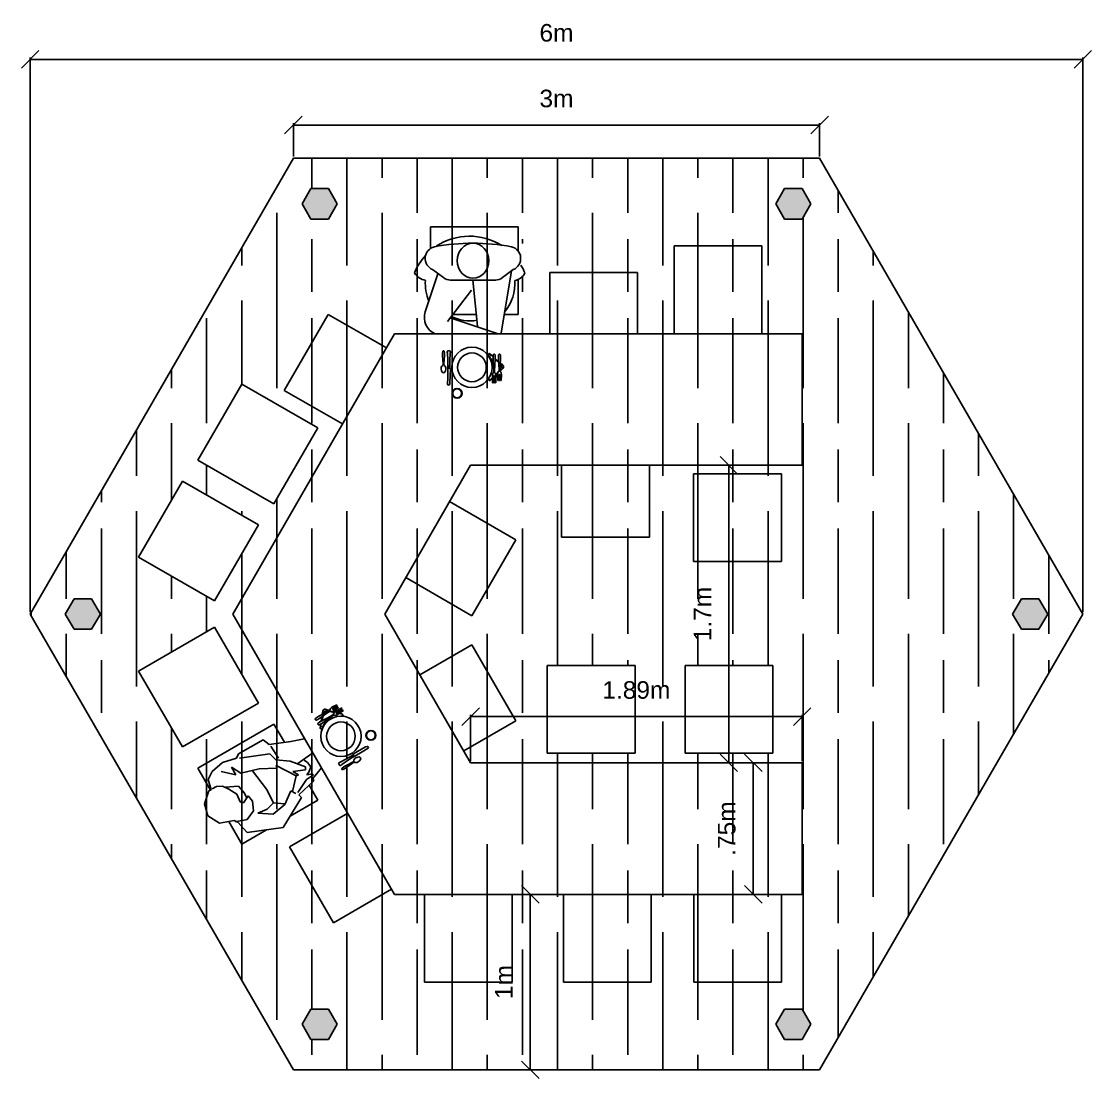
# Model space of a CAD drawing. Header units: metres. Extents: x -29066 to 24708, y -653 to 26568.
# Drawn here: x -19066 to -12966, y 11500 to 17527 of the extents above; entities that cross this region are included whole.
import ezdxf

# ---------------------------------------------------------------- set-up
doc = ezdxf.new("R2010")
doc.units = ezdxf.units.M
for name, color, linetype in [('ANTIKEIMENA', 4, 'Continuous'), ('DAPEDO', 150, 'Continuous'), ('DS_ST_quote 1_50', 71, 'Continuous'), ('PROVOLES TOIXON', 120, 'Continuous'), ('STATHERA', 11, 'Continuous'), ('YPOSTILOMATA', 141, 'Continuous')]:
    doc.layers.add(name, color=color, linetype=linetype)
doc.styles.get("Standard").update_dxf_attribs({"font": 'arial.ttf'})
doc.dimstyles.new('ISO-25', dxfattribs={"dimtxt": 2.5, "dimasz": 2.5, "dimexe": 1.25, "dimexo": 0.625, "dimtad": 1, "dimzin": 12, "dimdsep": 46, "dimtxsty": 'Standard', "dimcen": 2.5, "dimadec": 0, "dimazin": 0, "dimtfac": 1, "dimtmove": 0, "dimatfit": 3, "dimfxl": 1, "dimarcsym": 0})

# ---------------------------------------------------------------- blocks, each defined once
blk = doc.blocks.new('12PKIT16')
at = {"color": 0, "linetype": 'ByBlock'}
for radius in [5.62, 4]:
    blk.add_circle((0, 0), radius, dxfattribs=at)
blk = doc.blocks.new('12PKIT10')
at = {"color": 0, "linetype": 'ByBlock'}
for radius in [1.38, 1.25]:
    blk.add_circle((0, 0), radius, dxfattribs=at)
blk = doc.blocks.new('12PKIT21')
at = {"color": 0, "linetype": 'ByBlock'}
for p, q in [((-6.0625, 0.5), (-8, 0.4375)), ((-8, 0.4375), (-8, 0.375)), ((-8, 0.375), (-6.0625, 0.3125)), ((-6.0625, 0.25), (-8, 0.1875)), ((-8, 0.1875), (-8, 0.125)), ((-8, 0.125), (-6, 0.0625)), ((-5.5625, 0.4375), (-6.0625, 0.5)), ((-6.0625, 0.3125), (-6.0625, 0.25)), ((-6, 0.0625), (-5.9375, 0)), ((-6, -0.0625), (-5.9375, 0)), ((-5.375, 0.375), (-5.5625, 0.4375)), ((-5.1875, 0.1875), (-5.375, 0.375)), ((-5, 0.125), (-5.1875, 0.1875)), ((-4.5625, 0.125), (-5, 0.125)), ((-3.0625, 0.1875), (-4.5625, 0.125)), ((-1.375, 0.3125), (-3.0625, 0.1875)), ((-0.8125, 0.3125), (-1.375, 0.3125)), ((-0.1875, 0.25), (-0.8125, 0.3125)), ((-0.0625, 0.1875), (-0.1875, 0.25)), ((0, 0.0625), (-0.0625, 0.1875)), ((0, 0.0625), (0, -0.0625)), ((0, -0.0625), (0, 0.0625)), ((-8, -0.125), (-6, -0.0625)), ((-8, -0.1875), (-8, -0.125)), ((-6.0625, -0.25), (-8, -0.1875)), ((-8, -0.375), (-6.0625, -0.3125)), ((-8, -0.4375), (-8, -0.375)), ((-6.0625, -0.5), (-8, -0.4375)), ((-6.0625, -0.3125), (-6.0625, -0.25)), ((-5.5625, -0.4375), (-6.0625, -0.5)), ((-5.375, -0.375), (-5.5625, -0.4375)), ((-5.1875, -0.1875), (-5.375, -0.375)), ((-5, -0.125), (-5.1875, -0.1875)), ((-4.5625, -0.125), (-5, -0.125)), ((-3.0625, -0.1875), (-4.5625, -0.125)), ((-1.375, -0.3125), (-3.0625, -0.1875)), ((-0.8125, -0.3125), (-1.375, -0.3125)), ((-0.1875, -0.25), (-0.8125, -0.3125)), ((-0.0625, -0.1875), (-0.1875, -0.25)), ((0, -0.0625), (-0.0625, -0.1875))]:
    blk.add_line(p, q, dxfattribs=at)
blk = doc.blocks.new('12PKIT24')
at = {"color": 0, "linetype": 'ByBlock'}
for p, q in [((-5.75, 0.5625), (-7.3125, 0.4375)), ((-7.3125, 0.4375), (-7.3125, 0.375)), ((-7.3125, 0.375), (-5.75, 0.3125)), ((-5.75, 0.25), (-7.3125, 0.1875)), ((-7.3125, 0.1875), (-7.3125, 0.125)), ((-7.3125, 0.125), (-5.6875, 0.0625)), ((-5.25, 0.5), (-5.75, 0.5625)), ((-5.75, 0.3125), (-5.75, 0.25)), ((-5.6875, 0.0625), (-5.625, 0)), ((-5.6875, -0.0625), (-5.625, 0)), ((-5.0625, 0.375), (-5.25, 0.5)), ((-4.875, 0.1875), (-5.0625, 0.375)), ((-4.6875, 0.125), (-4.875, 0.1875)), ((-4.25, 0.125), (-4.6875, 0.125)), ((-2.9375, 0.1875), (-4.25, 0.125)), ((-1.3125, 0.3125), (-2.9375, 0.1875)), ((-0.6875, 0.3125), (-1.3125, 0.3125)), ((-0.1875, 0.25), (-0.6875, 0.3125)), ((-0.0625, 0.1875), (-0.1875, 0.25)), ((0, 0.0625), (-0.0625, 0.1875)), ((0, -0.0625), (0, 0.0625)), ((-7.3125, -0.125), (-5.6875, -0.0625)), ((-7.3125, -0.1875), (-7.3125, -0.125)), ((-5.75, -0.25), (-7.3125, -0.1875)), ((-7.3125, -0.375), (-5.75, -0.3125)), ((-7.3125, -0.4375), (-7.3125, -0.375)), ((-5.75, -0.5625), (-7.3125, -0.4375)), ((-5.75, -0.3125), (-5.75, -0.25)), ((-5.25, -0.5), (-5.75, -0.5625)), ((-5.0625, -0.375), (-5.25, -0.5)), ((-4.875, -0.1875), (-5.0625, -0.375)), ((-4.6875, -0.125), (-4.875, -0.1875)), ((-4.25, -0.125), (-4.6875, -0.125)), ((-2.9375, -0.1875), (-4.25, -0.125)), ((-1.3125, -0.3125), (-2.9375, -0.1875)), ((-0.6875, -0.3125), (-1.3125, -0.3125)), ((-0.1875, -0.25), (-0.6875, -0.3125)), ((-0.0625, -0.1875), (-0.1875, -0.25)), ((0, -0.0625), (-0.0625, -0.1875))]:
    blk.add_line(p, q, dxfattribs=at)
blk = doc.blocks.new('12PKIT27')
at = {"color": 0, "linetype": 'ByBlock'}
for name, p in [('12PKIT21', (0, 1.5)), ('12PKIT24', (0, 0))]:
    blk.add_blockref(name, p, dxfattribs=at)
blk = doc.blocks.new('12PKIT20')
at = {"color": 0, "linetype": 'ByBlock'}
for p, q in [((-9.4375, 0.25), (-9.5, 0.0625)), ((-9.5, 0.0625), (-9.4375, -0.125)), ((-9.3125, 0.375), (-9.4375, 0.25)), ((-7.3125, 0.3125), (-9.3125, 0.375)), ((-4.9375, 0.3125), (-7.3125, 0.3125)), ((-4.75, 0.25), (-4.9375, 0.3125)), ((-4.5, 0.25), (-4.75, 0.25)), ((-4.75, 0.25), (-4.75, -0.25)), ((-4.375, 0.3125), (-4.5, 0.25)), ((-4.375, 0.3125), (-4.375, -0.3125)), ((-4.125, 0.25), (-4.375, 0.3125)), ((-4.125, -0.25), (-4.125, 0.25)), ((-2.5625, 0.25), (-4.125, 0.25)), ((-0.625, 0.375), (-2.5625, 0.25)), ((-0.375, 0.4375), (-0.625, 0.375)), ((-0.1875, 0.4375), (-0.375, 0.4375)), ((-0.0625, 0.375), (-0.1875, 0.4375)), ((0, 0.1875), (-0.0625, 0.375)), ((0, -0.1875), (0, 0.1875)), ((-9.4375, -0.125), (-9.3125, -0.25)), ((-9.3125, -0.25), (-8.875, -0.3125)), ((-8.875, -0.3125), (-4.9375, -0.4375)), ((-4.9375, -0.4375), (-4.75, -0.25)), ((-4.5, -0.25), (-4.75, -0.25)), ((-4.375, -0.3125), (-4.5, -0.25)), ((-4.125, -0.25), (-4.375, -0.3125)), ((-2.5625, -0.25), (-4.125, -0.25)), ((-0.625, -0.375), (-2.5625, -0.25)), ((-0.375, -0.4375), (-0.625, -0.375)), ((-0.1875, -0.4375), (-0.375, -0.4375)), ((-0.0625, -0.375), (-0.1875, -0.4375)), ((0, -0.1875), (-0.0625, -0.375))]:
    blk.add_line(p, q, dxfattribs=at)
blk = doc.blocks.new('12PKIT23')
at = {"color": 0, "linetype": 'ByBlock'}
for p, q in [((-6.03, 0.22), (-6.12, 0)), ((-6.03, -0.22), (-6.12, 0)), ((-5.87, 0.39), (-6.03, 0.22)), ((-5.5, 0.54), (-5.87, 0.39)), ((-4.96, 0.64), (-5.5, 0.54)), ((-4.62, 0.62), (-4.96, 0.64)), ((-4.34, 0.52), (-4.62, 0.62)), ((-4.13, 0.38), (-4.34, 0.52)), ((-4.01, 0.22), (-4.13, 0.38)), ((-3.96, 0.16), (-4.01, 0.22)), ((-3.8, 0.11), (-3.96, 0.16)), ((-3.49, 0.11), (-3.8, 0.11)), ((-2.6, 0.16), (-3.49, 0.11)), ((-1.18, 0.26), (-2.6, 0.16)), ((-0.65, 0.27), (-1.18, 0.26)), ((-0.18, 0.22), (-0.65, 0.27)), ((-0.05, 0.17), (-0.18, 0.22)), ((0, 0.06), (-0.05, 0.17)), ((0, -0.06), (0, 0.06)), ((-5.87, -0.39), (-6.03, -0.22)), ((-5.5, -0.54), (-5.87, -0.39)), ((-4.96, -0.64), (-5.5, -0.54)), ((-4.62, -0.62), (-4.96, -0.64)), ((-4.34, -0.52), (-4.62, -0.62)), ((-4.13, -0.38), (-4.34, -0.52)), ((-4.01, -0.22), (-4.13, -0.38)), ((-3.96, -0.16), (-4.01, -0.22)), ((-3.8, -0.11), (-3.96, -0.16)), ((-3.49, -0.11), (-3.8, -0.11)), ((-2.6, -0.16), (-3.49, -0.11)), ((-1.18, -0.26), (-2.6, -0.16)), ((-0.65, -0.27), (-1.18, -0.26)), ((-0.18, -0.22), (-0.65, -0.27)), ((-0.05, -0.17), (-0.18, -0.22)), ((0, -0.06), (-0.05, -0.17))]:
    blk.add_line(p, q, dxfattribs=at)
blk = doc.blocks.new('12PKIT26')
at = {"color": 0, "linetype": 'ByBlock'}
for name, p in [('12PKIT20', (0, 0)), ('12PKIT23', (0, 1.5))]:
    blk.add_blockref(name, p, dxfattribs=at)
blk = doc.blocks.new('_Oblique')
at = {"color": 0, "linetype": 'ByBlock', "lineweight": -2}
blk.add_line((-0.5, -0.5), (0.5, 0.5), dxfattribs=at)
blk = doc.blocks.new('*D19')
at = {"layer": 'Defpoints', "color": 0, "transparency": 16777216}
for p in [(-14515.5, 16935.8), (-17515.5, 16746.6), (-14515.5, 16746.6)]:
    blk.add_point(p, dxfattribs=at)
at = {"layer": 'DS_ST_quote 1_50', "color": 0, "lineweight": -2, "transparency": 16777216}
for p, q in [((-17515.5, 16756.6), (-17515.5, 16945.8)), ((-17515.5, 16935.8), (-14515.5, 16935.8)), ((-14515.5, 16756.6), (-14515.5, 16945.8))]:
    blk.add_line(p, q, dxfattribs=at)
at = {"layer": 'DS_ST_quote 1_50', "color": 0, "lineweight": -2, "transparency": 16777216, "xscale": 100, "yscale": 100, "zscale": 100, "rotation": 180}
blk.add_blockref('_Oblique', (-17515.5, 16935.8), dxfattribs=at)
at = {"layer": 'DS_ST_quote 1_50', "color": 0, "lineweight": -2, "transparency": 16777216, "xscale": 100, "yscale": 100, "zscale": 100}
blk.add_blockref('_Oblique', (-14515.5, 16935.8), dxfattribs=at)
at = {"layer": 'DS_ST_quote 1_50', "color": 0, "transparency": 16777216, "insert": (-16015.5, 17086.9), "char_height": 100, "attachment_point": 5}
blk.add_mtext('3m', dxfattribs=at)
blk = doc.blocks.new('*D18')
at = {"layer": 'Defpoints', "color": 0, "transparency": 16777216}
for p in [(-13015.5, 17310.2), (-19015.5, 14148.5), (-13015.5, 14148.5)]:
    blk.add_point(p, dxfattribs=at)
at = {"layer": 'DS_ST_quote 1_50', "color": 0, "lineweight": -2, "transparency": 16777216}
for p, q in [((-19015.5, 14158.5), (-19015.5, 17320.2)), ((-19015.5, 17310.2), (-13015.5, 17310.2)), ((-13015.5, 14158.5), (-13015.5, 17320.2))]:
    blk.add_line(p, q, dxfattribs=at)
at = {"layer": 'DS_ST_quote 1_50', "color": 0, "lineweight": -2, "transparency": 16777216, "xscale": 100, "yscale": 100, "zscale": 100, "rotation": 180}
blk.add_blockref('_Oblique', (-19015.5, 17310.2), dxfattribs=at)
at = {"layer": 'DS_ST_quote 1_50', "color": 0, "lineweight": -2, "transparency": 16777216, "xscale": 100, "yscale": 100, "zscale": 100}
blk.add_blockref('_Oblique', (-13015.5, 17310.2), dxfattribs=at)
at = {"layer": 'DS_ST_quote 1_50', "color": 0, "transparency": 16777216, "insert": (-16015.5, 17461.2), "char_height": 100, "attachment_point": 5}
blk.add_mtext('6m', dxfattribs=at)
blk = doc.blocks.new('*D20')
at = {"layer": 'Defpoints', "color": 0, "transparency": 16777216}
for p in [(-14615.5, 14996.6), (-15033.1, 13300.5), (-14615.5, 13300.5)]:
    blk.add_point(p, dxfattribs=at)
at = {"layer": 'DS_ST_quote 1_50', "color": 0, "lineweight": -2, "transparency": 16777216}
for p, q in [((-14625.5, 14996.6), (-15043.1, 14996.6)), ((-15033.1, 14996.6), (-15033.1, 13300.5)), ((-14625.5, 13300.5), (-15043.1, 13300.5))]:
    blk.add_line(p, q, dxfattribs=at)
at = {"layer": 'DS_ST_quote 1_50', "color": 0, "lineweight": -2, "transparency": 16777216, "xscale": 100, "yscale": 100, "zscale": 100}
for p, rotation in [((-15033.1, 14996.6), 90), ((-15033.1, 13300.5), 270)]:
    blk.add_blockref('_Oblique', p, dxfattribs=dict(at, rotation=rotation))
at = {"layer": 'DS_ST_quote 1_50', "color": 0, "transparency": 16777216, "insert": (-15183.3, 14148.5), "char_height": 100, "attachment_point": 5, "rotation": 90}
blk.add_mtext('1.7m', dxfattribs=at)
blk = doc.blocks.new('*D21')
at = {"layer": 'Defpoints', "color": 0, "transparency": 16777216}
for p in [(-16267.3, 12550.5), (-16267.3, 11550.5), (-16165.2, 11550.5)]:
    blk.add_point(p, dxfattribs=at)
at = {"layer": 'DS_ST_quote 1_50', "color": 0, "lineweight": -2, "transparency": 16777216}
for p, q in [((-16257.3, 12550.5), (-16155.2, 12550.5)), ((-16165.2, 12550.5), (-16165.2, 11550.5)), ((-16257.3, 11550.5), (-16155.2, 11550.5))]:
    blk.add_line(p, q, dxfattribs=at)
at = {"layer": 'DS_ST_quote 1_50', "color": 0, "lineweight": -2, "transparency": 16777216, "xscale": 100, "yscale": 100, "zscale": 100}
for p, rotation in [((-16165.2, 12550.5), 90), ((-16165.2, 11550.5), 270)]:
    blk.add_blockref('_Oblique', p, dxfattribs=dict(at, rotation=rotation))
at = {"layer": 'DS_ST_quote 1_50', "color": 0, "transparency": 16777216, "insert": (-16315.4, 12050.5), "char_height": 100, "attachment_point": 5, "rotation": 90}
blk.add_mtext('1m', dxfattribs=at)
blk = doc.blocks.new('*D22')
at = {"layer": 'Defpoints', "color": 0, "transparency": 16777216}
for p in [(-14615.5, 13564.1), (-16505.1, 13300.5), (-14615.5, 13300.5)]:
    blk.add_point(p, dxfattribs=at)
at = {"layer": 'DS_ST_quote 1_50', "color": 0, "lineweight": -2, "transparency": 16777216}
for p, q in [((-16505.1, 13310.5), (-16505.1, 13574.1)), ((-16505.1, 13564.1), (-14615.5, 13564.1)), ((-14615.5, 13310.5), (-14615.5, 13574.1))]:
    blk.add_line(p, q, dxfattribs=at)
at = {"layer": 'DS_ST_quote 1_50', "color": 0, "lineweight": -2, "transparency": 16777216, "xscale": 100, "yscale": 100, "zscale": 100, "rotation": 180}
blk.add_blockref('_Oblique', (-16505.1, 13564.1), dxfattribs=at)
at = {"layer": 'DS_ST_quote 1_50', "color": 0, "lineweight": -2, "transparency": 16777216, "xscale": 100, "yscale": 100, "zscale": 100}
blk.add_blockref('_Oblique', (-14615.5, 13564.1), dxfattribs=at)
at = {"layer": 'DS_ST_quote 1_50', "color": 0, "transparency": 16777216, "insert": (-15560.3, 13715.1), "char_height": 100, "attachment_point": 5}
blk.add_mtext('1.89m', dxfattribs=at)
blk = doc.blocks.new('*D23')
at = {"layer": 'Defpoints', "color": 0, "transparency": 16777216}
for p in [(-14615.5, 13300.5), (-14893.9, 12550.5), (-14615.5, 12550.5)]:
    blk.add_point(p, dxfattribs=at)
at = {"layer": 'DS_ST_quote 1_50', "color": 0, "lineweight": -2, "transparency": 16777216}
for p, q in [((-14625.5, 13300.5), (-14903.9, 13300.5)), ((-14893.9, 13300.5), (-14893.9, 12550.5)), ((-14625.5, 12550.5), (-14903.9, 12550.5))]:
    blk.add_line(p, q, dxfattribs=at)
at = {"layer": 'DS_ST_quote 1_50', "color": 0, "lineweight": -2, "transparency": 16777216, "xscale": 100, "yscale": 100, "zscale": 100}
for p, rotation in [((-14893.9, 13300.5), 90), ((-14893.9, 12550.5), 270)]:
    blk.add_blockref('_Oblique', p, dxfattribs=dict(at, rotation=rotation))
at = {"layer": 'DS_ST_quote 1_50', "color": 0, "transparency": 16777216, "insert": (-15044.8, 12925.5), "char_height": 100, "attachment_point": 5, "rotation": 90}
blk.add_mtext('.75m', dxfattribs=at)

msp = doc.modelspace()

# ---------------------------------------------------------------- hatches: boundary and pattern name
at = {"layer": 'DAPEDO', "transparency": 33554508}
h = msp.add_hatch(dxfattribs=at)
h.set_pattern_fill('GOST_WOOD', color=256, scale=100)
h.set_pattern_definition([(90, (-36810.16, 10635.47), (600, -4e-14), [1000, -200]), (90, (-36610.16, 10435.47), (600, -4e-14), [600, -150, 300, -150]), (90, (-36410.16, 10135.47), (600, -4e-14), [1000, -200])])
h.paths.add_polyline_path([(-14515.509, 16746.609), (-17515.509, 16746.609), (-19015.509, 14148.534), (-17515.509, 11550.459), (-14515.509, 11550.459), (-13015.509, 14148.534)])
h.paths.add_polyline_path([(-14782.163, 13856.158), (-14782.163, 13356.158), (-15282.163, 13356.158), (-15282.163, 13856.158)], flags=16)
h.paths.add_polyline_path([(-16195.726, 16092.663, 0.95724423), (-16234.319, 16259.256), (-16234.319, 16218.101, -0.35049638), (-16235.012, 16132.302), (-16264.775, 16109.979, -0.07685033), (-16252.857, 16032.893), (-16234.319, 16055.95, 0.18171945)], flags=16)
h.paths.add_polyline_path([(-13415.511, 14148.534), (-13365.511, 14235.137), (-13265.511, 14235.137), (-13215.511, 14148.534), (-13265.511, 14061.931), (-13365.511, 14061.931)], flags=16)
h.paths.add_polyline_path([(-15567.912, 13856.158), (-15567.912, 13356.158), (-16067.912, 13356.158), (-16067.912, 13856.158)], flags=16)
h.paths.add_polyline_path([(-14615.51, 16400.199), (-14715.51, 16400.199), (-14765.51, 16486.802), (-14715.51, 16573.405), (-14615.51, 16573.405), (-14565.51, 16486.802)], flags=16)
h.paths.add_polyline_path([(-16364.564, 15506.317), (-16365.842, 15506.317), (-16366.395, 15489.149), (-16364.084, 15491.46)], flags=16)
h.paths.add_polyline_path([(-14615.509, 11896.869), (-14565.509, 11810.267), (-14615.509, 11723.664), (-14715.509, 11723.664), (-14765.509, 11810.267), (-14715.509, 11896.869)], flags=16)
h.paths.add_polyline_path([(-16607.388, 15406.631, -1), (-16556.267, 15406.631, -1)], flags=16)
h.paths.add_polyline_path([(-16634.226, 15556.16), (-16635.504, 15558.716), (-16635.504, 15547.214), (-16634.226, 15551.048)], flags=0)
h.paths.add_polyline_path([(-16624.002, 15457.752), (-16637.194, 15444.56), (-16634.226, 15539.545), (-16634.226, 15558.716), (-16648.814, 15558.716), (-16634.93, 15517.035), (-16636.782, 15457.752), (-16634.226, 15455.196), (-16630.392, 15453.918), (-16626.558, 15455.196), (-16624.002, 15457.752), (-16622.724, 15466.698), (-16620.168, 15547.214), (-16624.002, 15551.048), (-16629, 15551.048), (-16655.221, 15524.81), (-16674.949, 15516.691), (-16668.987, 15603.802), (-16668.504, 15602.394), (-16663.928, 15648.177), (-16620.621, 15648.177), (-16620.789, 15645.585), (-16620.168, 15644.343), (-16620.168, 15640.509), (-16621.446, 15635.397), (-16624.002, 15595.778), (-16624.002, 15563.828), (-16620.132, 15548.348), (-16622.724, 15466.698)], flags=16)
h.paths.add_polyline_path([(-17173.788, 13334.293), (-17175.299, 13331.868), (-17165.493, 13337.88), (-17169.43, 13336.965)], flags=0)
h.paths.add_polyline_path([(-17359.435, 13520.492), (-17347.291, 13529.235), (-17359.2, 13521.932)], flags=16)
h.paths.add_polyline_path([(-17159.624, 13342.978), (-17175.967, 13332.957), (-17168.341, 13320.521), (-17140.067, 13354.145), (-17088.56, 13383.555), (-17087.717, 13387.07), (-17088.631, 13391.007), (-17091.725, 13393.607), (-17095.24, 13394.45), (-17103.535, 13390.863), (-17173.51, 13350.954), (-17174.774, 13345.682), (-17172.162, 13341.421), (-17136.088, 13332.782), (-17118.853, 13320.208), (-17196.233, 13279.756), (-17195.284, 13280.903), (-17236.706, 13260.872), (-17259.344, 13297.791), (-17257.047, 13299.004), (-17256.313, 13300.182), (-17253.044, 13302.186), (-17248.018, 13303.769), (-17212.907, 13322.299), (-17185.67, 13339.001), (-17174.496, 13350.392), (-17103.535, 13390.863), (-17095.24, 13394.45), (-17077.097, 13390.099)], flags=16)
h.paths.add_polyline_path([(-17230.466, 13597.87), (-17268.913, 13572.555), (-17269.438, 13573.411), (-17312.84, 13553.732), (-17319.21, 13549.451), (-17347.291, 13529.235), (-17357.096, 13523.222), (-17372.128, 13515.954), (-17395.053, 13553.341), (-17341.431, 13580.801), (-17317.883, 13593.74), (-17310.256, 13598.417), (-17307.656, 13601.51), (-17304.877, 13613.097), (-17255.265, 13638.313)], flags=16)
h.paths.add_polyline_path([(-17376.098, 15209.565), (-17626.098, 14776.552), (-18059.111, 15026.552), (-17809.11, 15459.565)], flags=16)
h.paths.add_polyline_path([(-17714.722, 14656.283), (-17964.722, 14223.271), (-18397.735, 14473.271), (-18147.735, 14906.283)], flags=16)
h.paths.add_polyline_path([(-17714.722, 13640.785), (-18147.735, 13390.785), (-18397.735, 13823.797), (-17964.722, 14073.798)], flags=16)
h.paths.add_polyline_path([(-17315.509, 16400.199), (-17415.509, 16400.199), (-17465.509, 16486.801), (-17415.509, 16573.404), (-17315.509, 16573.404), (-17265.509, 16486.801)], flags=16)
h.paths.add_polyline_path([(-17315.508, 11896.869), (-17265.508, 11810.266), (-17315.508, 11723.663), (-17415.508, 11723.663), (-17465.508, 11810.266), (-17415.508, 11896.869)], flags=16)
h.paths.add_polyline_path([(-18615.508, 14148.534), (-18665.508, 14061.931), (-18765.508, 14061.931), (-18815.508, 14148.534), (-18765.508, 14235.137), (-18665.508, 14235.137)], flags=16)
at = {"layer": 'YPOSTILOMATA'}
h = msp.add_hatch(color=256, dxfattribs=at)
h.dxf.hatch_style = 1
h.paths.add_polyline_path([(-17315.509, 16573.404), (-17415.509, 16573.404), (-17465.509, 16486.801), (-17415.509, 16400.199), (-17315.509, 16400.199), (-17265.509, 16486.801)])
h.paths.add_polyline_path([(-14565.51, 16486.802), (-14615.51, 16573.405), (-14715.51, 16573.405), (-14765.51, 16486.802), (-14715.51, 16400.199), (-14615.51, 16400.199)])
h.paths.add_polyline_path([(-13265.511, 14061.931), (-13215.511, 14148.534), (-13265.511, 14235.137), (-13365.511, 14235.137), (-13415.511, 14148.534), (-13365.511, 14061.931)])
h.paths.add_polyline_path([(-14565.509, 11810.267), (-14615.509, 11896.869), (-14715.509, 11896.869), (-14765.509, 11810.267), (-14715.509, 11723.664), (-14615.509, 11723.664)])
h.paths.add_polyline_path([(-17265.508, 11810.266), (-17315.508, 11896.869), (-17415.508, 11896.869), (-17465.508, 11810.266), (-17415.508, 11723.663), (-17315.508, 11723.663)])
h.paths.add_polyline_path([(-18665.508, 14235.137), (-18765.508, 14235.137), (-18815.508, 14148.534), (-18765.508, 14061.931), (-18665.508, 14061.931), (-18615.508, 14148.534)])

# ---------------------------------------------------------------- linework, layer by layer
at = {"layer": 'ANTIKEIMENA'}
for p, q in [((-16734.319, 16232.002), (-16734.319, 16355.875)), ((-16734.319, 16355.875), (-16234.319, 16355.875)), ((-16234.319, 16355.875), (-16234.319, 16218.101)), ((-15345.041, 16246.609), (-14845.041, 16246.609)), ((-15345.041, 15746.609), (-15345.041, 16246.609)), ((-14845.041, 16246.609), (-14845.041, 15746.609)), ((-16721.679, 16112.302), (-16660.345, 16066.302)), ((-16323.012, 16066.302), (-16261.679, 16112.302)), ((-16763.371, 15870.56), (-16690.962, 16087.788)), ((-16621.679, 16052.302), (-16591.679, 16052.302)), ((-16591.679, 16052.302), (-16365.012, 16052.302)), ((-16465.419, 15789.708), (-16491.679, 16052.302)), ((-16361.679, 16052.302), (-16391.679, 16052.302)), ((-16271.679, 16102.302), (-16331.679, 15752.302)), ((-16234.319, 16055.95), (-16234.319, 15855.875)), ((-16053.195, 15746.609), (-16053.195, 16094.673)), ((-16053.195, 16094.673), (-15553.195, 16094.673)), ((-15553.195, 16094.673), (-15553.195, 15746.609)), ((-16500.546, 15993.963), (-16637.585, 15815.318)), ((-17566.962, 15423.683), (-17316.962, 15856.696)), ((-17316.962, 15856.696), (-16985.191, 15665.147)), ((-16620.962, 15837.788), (-16347.424, 15746.609)), ((-16472.036, 15855.875), (-16606.474, 15855.875)), ((-16234.319, 15855.875), (-16313.923, 15855.875)), ((-14845.041, 15746.609), (-15345.041, 15746.609)), ((-18059.111, 15026.552), (-17809.11, 15459.565)), ((-17809.11, 15459.565), (-17376.098, 15209.565)), ((-17235.191, 15232.135), (-17566.962, 15423.683)), ((-17376.098, 15209.565), (-17626.098, 14776.552)), ((-17626.098, 14776.552), (-18059.111, 15026.552)), ((-15986.178, 14586.641), (-15986.178, 14996.609)), ((-15486.178, 14996.609), (-15486.178, 14586.641)), ((-15233.833, 14948.545), (-14733.833, 14948.545)), ((-15233.833, 14448.545), (-15233.833, 14948.545)), ((-14733.833, 14948.545), (-14733.833, 14448.545)), ((-18397.735, 14473.271), (-18147.735, 14906.283)), ((-18147.735, 14906.283), (-17714.722, 14656.283)), ((-16624.77, 14789.415), (-16247.275, 14571.468)), ((-17714.722, 14656.283), (-17964.722, 14223.271)), ((-15486.178, 14586.641), (-15986.178, 14586.641)), ((-16247.275, 14571.468), (-16497.275, 14138.455)), ((-17964.722, 14223.271), (-18397.735, 14473.271)), ((-14733.833, 14448.545), (-15233.833, 14448.545)), ((-16497.275, 14138.455), (-16874.77, 14356.402)), ((-17964.722, 14073.798), (-18397.735, 13823.797)), ((-17714.722, 13640.785), (-17964.722, 14073.798)), ((-16497.275, 13973.282), (-16794.52, 13801.668)), ((-16247.275, 13540.27), (-16497.275, 13973.282)), ((-16067.912, 13856.158), (-15567.912, 13856.158)), ((-16067.912, 13356.158), (-16067.912, 13856.158)), ((-15567.912, 13856.158), (-15567.912, 13356.158)), ((-15282.163, 13856.158), (-14782.163, 13856.158)), ((-15282.163, 13356.158), (-15282.163, 13856.158)), ((-14782.163, 13856.158), (-14782.163, 13356.158)), ((-18397.735, 13823.797), (-18147.735, 13390.785)), ((-18147.735, 13390.785), (-17714.722, 13640.785)), ((-17626.098, 13520.516), (-18059.111, 13270.516)), ((-17566.544, 13417.366), (-17626.098, 13520.516)), ((-16544.519, 13368.655), (-16247.275, 13540.27)), ((-17686.702, 13432.115), (-17828.04, 13352.262)), ((-17652.887, 13404.445), (-17686.702, 13432.115)), ((-17529.966, 13422.841), (-17652.887, 13404.445)), ((-17453.142, 13438.179), (-17529.966, 13422.841)), ((-17451.386, 13439.395), (-17453.142, 13438.179)), ((-17643.664, 13395.222), (-17600.616, 13327.597)), ((-17920.218, 13303.124), (-17978.59, 13250.9)), ((-17840.324, 13327.681), (-17920.218, 13303.124)), ((-17828.04, 13352.262), (-17840.324, 13327.681)), ((-17649.795, 13352.2), (-17821.885, 13327.675)), ((-17615.979, 13318.383), (-17649.795, 13352.2)), ((-17533, 13309.134), (-17615.979, 13318.383)), ((-17446.94, 13278.372), (-17533, 13309.134)), ((-17489.971, 13296.826), (-17404.368, 13357.957)), ((-17453.099, 13315.252), (-17434.656, 13302.953)), ((-17434.656, 13302.953), (-17416.208, 13278.361)), ((-15567.912, 13356.158), (-16067.912, 13356.158)), ((-14782.163, 13356.158), (-15282.163, 13356.158)), ((-18059.111, 13270.516), (-17986.842, 13145.344)), ((-17978.59, 13250.9), (-18000.086, 13204.81)), ((-17927.436, 13251.859), (-17843.363, 13232.414)), ((-17843.363, 13232.414), (-17867.964, 13275.447)), ((-17867.964, 13275.447), (-17815.708, 13241.624)), ((-17815.708, 13241.624), (-17711.229, 13266.172)), ((-17748.102, 13253.893), (-17668.163, 13149.376)), ((-17711.229, 13266.172), (-17609.815, 13269.21)), ((-17609.815, 13269.21), (-17612.894, 13284.577)), ((-17612.894, 13284.577), (-17499.166, 13226.147)), ((-17517.613, 13250.738), (-17446.933, 13259.933)), ((-17486.875, 13232.289), (-17517.613, 13250.738)), ((-17446.933, 13259.933), (-17446.94, 13278.372)), ((-17425.418, 13250.706), (-17437.704, 13232.271)), ((-17437.704, 13232.271), (-17406.975, 13238.407)), ((-17416.208, 13278.361), (-17425.418, 13250.706)), ((-17406.975, 13238.407), (-17400.826, 13232.258)), ((-17403.892, 13210.747), (-17354.641, 13271.827)), ((-18000.086, 13204.81), (-17984.699, 13146.414)), ((-17520.646, 13137.032), (-17499.166, 13226.147)), ((-17499.166, 13226.147), (-17486.875, 13232.289)), ((-17440.768, 13204.614), (-17489.913, 13130.875)), ((-17483.762, 13118.58), (-17397.741, 13198.452)), ((-17400.826, 13232.258), (-17440.768, 13204.614)), ((-17397.741, 13198.452), (-17403.892, 13210.747)), ((-17996.99, 13140.272), (-18021.549, 13066.525)), ((-17984.699, 13146.414), (-17996.99, 13140.272)), ((-17953.974, 13164.843), (-17978.555, 13152.559)), ((-17920.17, 13167.904), (-17953.974, 13164.843)), ((-17883.286, 13149.452), (-17920.17, 13167.904)), ((-17901.729, 13161.751), (-17827.975, 13167.872)), ((-17837.178, 13121.777), (-17883.286, 13149.452)), ((-17818.724, 13078.746), (-17837.178, 13121.777)), ((-17827.975, 13167.872), (-17794.156, 13127.909)), ((-17794.156, 13127.909), (-17781.855, 13103.319)), ((-17668.163, 13149.376), (-17628.185, 13072.533)), ((-17563.645, 13063.291), (-17529.867, 13140.108)), ((-17529.867, 13140.108), (-17502.203, 13124.733)), ((-17468.391, 13103.209), (-17483.762, 13118.58)), ((-17376.098, 13087.503), (-17425.352, 13172.815)), ((-18021.549, 13066.525), (-18003.087, 12998.909)), ((-17800.283, 13072.593), (-17818.724, 13078.746)), ((-17772.638, 13112.535), (-17800.283, 13072.593)), ((-17748.042, 13081.795), (-17772.638, 13112.535)), ((-17741.876, 13026.475), (-17748.042, 13081.795)), ((-17628.185, 13072.533), (-17665.05, 13035.668)), ((-17631.235, 13007.997), (-17563.645, 13063.291)), ((-17628.185, 13072.533), (-17566.719, 13066.365)), ((-17572.818, 12931.148), (-17468.391, 13103.209)), ((-17532.849, 12997.003), (-17376.098, 13087.503)), ((-18003.087, 12998.909), (-17935.462, 12955.86)), ((-17778.737, 12977.317), (-17741.876, 13026.475)), ((-17665.05, 13035.668), (-17717.287, 13014.174)), ((-17717.287, 13014.174), (-17631.235, 13007.997)), ((-17205.191, 13012.972), (-17536.962, 12821.423)), ((-17935.462, 12955.86), (-17852.491, 12971.197)), ((-17883.039, 12965.55), (-17809.11, 12837.503)), ((-17852.491, 12971.197), (-17830.976, 12961.97)), ((-17846.343, 12965.049), (-17778.737, 12977.317)), ((-17830.976, 12961.97), (-17778.711, 12903.561)), ((-17809.11, 12837.503), (-17669.305, 12918.22)), ((-17778.711, 12903.561), (-17572.818, 12931.148)), ((-17536.962, 12821.423), (-17286.962, 12388.411)), ((-17286.962, 12388.411), (-16955.191, 12579.959)), ((-16267.348, 12550.459), (-16767.348, 12550.459)), ((-16767.348, 12550.459), (-16767.348, 12050.459)), ((-16267.348, 12050.459), (-16267.348, 12550.459)), ((-15475.799, 12550.459), (-15975.799, 12550.459)), ((-15975.799, 12550.459), (-15975.799, 12050.459)), ((-15475.799, 12050.459), (-15475.799, 12550.459)), ((-14732.965, 12550.459), (-15232.965, 12550.459)), ((-15232.965, 12550.459), (-15232.965, 12050.459)), ((-14732.965, 12050.459), (-14732.965, 12550.459)), ((-16767.348, 12050.459), (-16267.348, 12050.459)), ((-15975.799, 12050.459), (-15475.799, 12050.459)), ((-15232.965, 12050.459), (-14732.965, 12050.459))]:
    msp.add_line(p, q, dxfattribs=at)
at = {"layer": 'ANTIKEIMENA', "linetype": 'ByBlock'}
for p, q in [((-16400.348, 15632.841), (-16401.626, 15631.563)), ((-16401.626, 15631.563), (-16401.626, 15618.462)), ((-16397.792, 15632.841), (-16400.348, 15632.841)), ((-16395.236, 15631.563), (-16397.792, 15632.841)), ((-16395.236, 15630.285), (-16397.792, 15631.563)), ((-16377.117, 15615.943), (-16395.236, 15631.563)), ((-16377.344, 15612.393), (-16395.236, 15630.285)), ((-16395.236, 15621.339), (-16394.121, 15605.353)), ((-16388.846, 15606.003), (-16374.833, 15553.452)), ((-16344.861, 15579.91), (-16364.74, 15599.789)), ((-16345.538, 15588.72), (-16364.564, 15605.121)), ((-16328.779, 15563.828), (-16336.356, 15571.405)), ((-16321.111, 15567.662), (-16335.678, 15580.22)), ((-16327.501, 15556.16), (-16328.779, 15563.828)), ((-16328.779, 15551.048), (-16327.501, 15556.16)), ((-16317.277, 15562.55), (-16321.111, 15567.662)), ((-16317.277, 15553.604), (-16317.277, 15562.55)), ((-16395.236, 15480.756), (-16380.781, 15494.007)), ((-16393.958, 15483.312), (-16380.874, 15496.909)), ((-16388.114, 15519.251), (-16387.568, 15511.429)), ((-16377.648, 15496.879), (-16375.815, 15498.559)), ((-16377.535, 15500.379), (-16375.928, 15502.05)), ((-16372.417, 15501.674), (-16369.572, 15504.282)), ((-16372.287, 15505.834), (-16370.143, 15508.062)), ((-16362.005, 15516.519), (-16342.837, 15536.438)), ((-16361.41, 15511.763), (-16350.671, 15521.608)), ((-16337.725, 15541.751), (-16328.779, 15551.048)), ((-16337.48, 15533.699), (-16318.555, 15551.048)), ((-16318.555, 15551.048), (-16317.277, 15553.604)), ((-16401.626, 15491.301), (-16401.626, 15483.312)), ((-16401.626, 15483.312), (-16399.07, 15480.756)), ((-16399.07, 15480.756), (-16395.236, 15480.756)), ((-16396.514, 15482.034), (-16393.958, 15483.312)), ((-17337.288, 13605.828), (-17344.915, 13601.152)), ((-17334.441, 13606.075), (-17337.288, 13605.828)), ((-17309.758, 13599.009), (-17334.441, 13606.075)), ((-17352.451, 13563.379), (-17356.488, 13538.586)), ((-17345.295, 13568.562), (-17351.85, 13541.224)), ((-17347.268, 13595.211), (-17350.359, 13576.228)), ((-17344.915, 13601.152), (-17347.268, 13595.211)), ((-17344.547, 13517.425), (-17307.073, 13556.841)), ((-17339.991, 13590.678), (-17342.49, 13580.258)), ((-17334.122, 13595.776), (-17339.991, 13590.678)), ((-17329.096, 13597.359), (-17334.122, 13595.776)), ((-17316.494, 13594.592), (-17329.096, 13597.359)), ((-17282.293, 13587.083), (-17309.293, 13593.011)), ((-17278.549, 13590.075), (-17292.556, 13594.085)), ((-17270.974, 13563.397), (-17264.591, 13567.951)), ((-17267.809, 13583.903), (-17270.829, 13584.566)), ((-17264.195, 13585.966), (-17267.905, 13587.028)), ((-17260.415, 13582.28), (-17262.679, 13582.777)), ((-17257.372, 13584.013), (-17259.762, 13584.698)), ((-17237.281, 13577.201), (-17255.712, 13581.247)), ((-17234.434, 13577.447), (-17253.287, 13582.844)), ((-17240.083, 13566.488), (-17233.273, 13570.664)), ((-17234.856, 13575.69), (-17237.281, 13577.201)), ((-17232.43, 13574.179), (-17234.434, 13577.447)), ((-17233.273, 13570.664), (-17232.43, 13574.179)), ((-17359.152, 13522.228), (-17362.996, 13498.616)), ((-17362.996, 13498.616), (-17362.75, 13495.769)), ((-17362.75, 13495.769), (-17361.414, 13493.59)), ((-17356.007, 13523.89), (-17361.907, 13499.284)), ((-17361.907, 13499.284), (-17361.66, 13496.437)), ((-17361.414, 13493.59), (-17359.656, 13493.169)), ((-17359.656, 13493.169), (-17348.488, 13500.017)), ((-17354.28, 13503.961), (-17341.236, 13513.268))]:
    msp.add_line(p, q, dxfattribs=at)
at = {"layer": 'ANTIKEIMENA'}
for centre, radius, start, end in [((-16510.726, 15961.413), 341.25, 57.5029629, 123.8966699), ((-16695.012, 16175.635), 68.718, 104.0362435, 247.1663458), ((-16491.679, 15042.302), 1220, 79.6111422, 100.3888578), ((-16288.345, 16175.635), 68.718, 292.8336542, 75.9637565), ((-16510.726, 15961.413), 341.25, 137.301876, 157.3801351), ((-16510.726, 15961.413), 341.25, 22.6198649, 31.2102023), ((-16741.726, 16150.413), 101.937, 214.508523, 258.111342), ((-16508.101, 16032.893), 255.244, 176.0080354, 203.176897), ((-16618.345, 16122.302), 70, 233.1301024, 270), ((-16365.012, 16122.302), 70, 270, 306.8698976), ((-16508.101, 16032.893), 255.244, 320.383823, 3.9919646), ((-16263.862, 16125.646), 75.7, 277.8857722, 334.1689746), ((-16668.503, 15838.937), 100, 161.5650512, 247.4102925), ((-16510.726, 16045.413), 225.75, 242.5572313, 280.7011714)]:
    msp.add_arc(centre, radius, start, end, dxfattribs=at)
at = {"layer": 'ANTIKEIMENA', "extrusion": (0, 0, -1)}
msp.add_ellipse((-16491.679, 16162.302), major_axis=(0, 100), ratio=0.9, dxfattribs=at)
at = {"layer": 'PROVOLES TOIXON'}
for p, q in [((-17515.509, 16746.609), (-19015.509, 14148.534)), ((-14515.509, 16746.609), (-17515.509, 16746.609)), ((-13015.509, 14148.534), (-14515.509, 16746.609)), ((-19015.509, 14148.534), (-17515.509, 11550.459)), ((-14515.509, 11550.459), (-13015.509, 14148.534)), ((-17515.509, 11550.459), (-14515.509, 11550.459))]:
    msp.add_line(p, q, dxfattribs=at)
at = {"layer": 'STATHERA'}
for p, q in [((-16938.159, 15746.609), (-17860.808, 14148.534)), ((-14615.51, 15746.609), (-16938.159, 15746.609)), ((-14615.51, 15746.609), (-14615.51, 14996.609)), ((-16505.146, 14996.609), (-16994.783, 14148.534)), ((-14615.51, 14996.609), (-16505.146, 14996.609)), ((-17860.808, 14148.534), (-16938.159, 12550.459)), ((-16994.783, 14148.534), (-16505.146, 13300.459)), ((-16505.146, 13300.459), (-14615.51, 13300.459)), ((-14615.51, 13300.459), (-14615.51, 12550.459)), ((-16938.159, 12550.459), (-14615.51, 12550.459))]:
    msp.add_line(p, q, dxfattribs=at)
at = {"layer": 'YPOSTILOMATA'}
for p, q in [((-17415.509, 16573.404), (-17465.509, 16486.801)), ((-17315.509, 16573.404), (-17415.509, 16573.404)), ((-17265.509, 16486.801), (-17315.509, 16573.404)), ((-14715.51, 16573.405), (-14765.51, 16486.802)), ((-14615.51, 16573.405), (-14715.51, 16573.405)), ((-14565.51, 16486.802), (-14615.51, 16573.405)), ((-17465.509, 16486.801), (-17415.509, 16400.199)), ((-17315.509, 16400.199), (-17265.509, 16486.801)), ((-14765.51, 16486.802), (-14715.51, 16400.199)), ((-14615.51, 16400.199), (-14565.51, 16486.802)), ((-17415.509, 16400.199), (-17315.509, 16400.199)), ((-14715.51, 16400.199), (-14615.51, 16400.199)), ((-18765.508, 14235.137), (-18815.508, 14148.534)), ((-18665.508, 14235.137), (-18765.508, 14235.137)), ((-18615.508, 14148.534), (-18665.508, 14235.137)), ((-13365.511, 14235.137), (-13415.511, 14148.534)), ((-13265.511, 14235.137), (-13365.511, 14235.137)), ((-13215.511, 14148.534), (-13265.511, 14235.137)), ((-18815.508, 14148.534), (-18765.508, 14061.931)), ((-18665.508, 14061.931), (-18615.508, 14148.534)), ((-13415.511, 14148.534), (-13365.511, 14061.931)), ((-13265.511, 14061.931), (-13215.511, 14148.534)), ((-18765.508, 14061.931), (-18665.508, 14061.931)), ((-13365.511, 14061.931), (-13265.511, 14061.931)), ((-17415.508, 11896.869), (-17465.508, 11810.266)), ((-17315.508, 11896.869), (-17415.508, 11896.869)), ((-17265.508, 11810.266), (-17315.508, 11896.869)), ((-14715.509, 11896.869), (-14765.509, 11810.267)), ((-14615.509, 11896.869), (-14715.509, 11896.869)), ((-14565.509, 11810.267), (-14615.509, 11896.869)), ((-17465.508, 11810.266), (-17415.508, 11723.663)), ((-17315.508, 11723.663), (-17265.508, 11810.266)), ((-14765.509, 11810.267), (-14715.509, 11723.664)), ((-14615.509, 11723.664), (-14565.509, 11810.267)), ((-17415.508, 11723.663), (-17315.508, 11723.663)), ((-14715.509, 11723.664), (-14615.509, 11723.664))]:
    msp.add_line(p, q, dxfattribs=at)

# ---------------------------------------------------------------- block references
at = {"layer": 'ANTIKEIMENA', "linetype": 'ByBlock'}
for name, p, xscale, yscale, zscale, rotation in [('12PKIT26', (-16629.114, 15648.177), 20.448342193368, 20.448342193368, 20.448342193368, 90.00000000000001), ('12PKIT16', (-16497.478, 15554.882), 20.448342193368, 20.448342193368, 20.448342193368, 90.00000000000001), ('12PKIT27', (-16340.281, 15630.285), 20.448342193368, 20.448342193368, 20.448342193368, 90.00000000000001), ('12PKIT10', (-16581.827, 15406.631), 20.448342193368, 20.448342193368, 20.448342193368, 90.00000000000001), ('12PKIT16', (-17244.181, 13451.539), 20.44834219336798, 20.44834219336798, 20.44834219336798, 211.5155700509142), ('12PKIT27', (-17390.634, 13546.133), 20.44834219336798, 20.44834219336798, 20.44834219336798, 211.5155700509142), ('12PKIT10', (-17073.706, 13457.126), 20.44834219336798, 20.44834219336798, 20.44834219336798, 211.5155700509142), ('12PKIT26', (-17254.905, 13290.551), 20.44834219336798, 20.44834219336798, 20.44834219336798, 211.5155700509142)]:
    msp.add_blockref(name, p, dxfattribs=dict(at, xscale=xscale, yscale=yscale, zscale=zscale, rotation=rotation))

# ---------------------------------------------------------------- dimensions: what is measured, and where the dimension line sits
at = {"layer": 'DS_ST_quote 1_50'}
for base, p1, p2, picture, middle in [((-13015.509, 17310.162), (-19015.509, 14148.534), (-13015.509, 14148.534), '*D18', (-16015.509, 17310.162)), ((-14515.509, 16935.78), (-17515.509, 16746.609), (-14515.509, 16746.609), '*D19', (-16015.509, 16935.78)), ((-14615.51, 13564.077), (-16505.146, 13300.459), (-14615.51, 13300.459), '*D22', (-15560.328, 13564.077))]:
    dim = msp.add_linear_dim(base=base, p1=p1, p2=p2, dimstyle='ISO-25', override={"dimtxt": 100, "dimasz": 100, "dimexe": 10, "dimexo": 10, "dimgap": 100, "dimlfac": 0.001, "dimpost": 'm', "dimblk1": 'Oblique', "dimblk2": 'Oblique', "dimsah": 1}, dxfattribs=at)
    dim.commit()
    dim.dimension.update_dxf_attribs({"geometry": picture, "text_midpoint": middle, "dimtype": 160})
dim = msp.add_linear_dim(base=(-15033.112, 13300.459), p1=(-14615.51, 14996.609), p2=(-14615.51, 13300.459), angle=90, dimstyle='ISO-25', override={"dimtxt": 100, "dimasz": 100, "dimexe": 10, "dimexo": 10, "dimgap": 100, "dimlfac": 0.001, "dimpost": 'm', "dimblk1": 'Oblique', "dimblk2": 'Oblique', "dimsah": 1}, dxfattribs=at)
dim.commit()
dim.dimension.update_dxf_attribs({"geometry": '*D20', "text_midpoint": (-15033.112, 14148.534), "dimtype": 160})
for base, p1, p2, picture, middle in [((-14893.913, 12550.459), (-14615.51, 13300.459), (-14615.51, 12550.459), '*D23', (-15044.765, 12925.459)), ((-16165.244, 11550.459), (-16267.348, 12550.459), (-16267.348, 11550.459), '*D21', (-16315.449, 12050.459))]:
    dim = msp.add_linear_dim(base=base, p1=p1, p2=p2, angle=90, dimstyle='ISO-25', override={"dimtxt": 100, "dimasz": 100, "dimexe": 10, "dimexo": 10, "dimgap": 100, "dimlfac": 0.001, "dimpost": 'm', "dimblk1": 'Oblique', "dimblk2": 'Oblique', "dimsah": 1}, dxfattribs=at)
    dim.commit()
    dim.dimension.update_dxf_attribs({"geometry": picture, "text_midpoint": middle})

doc.saveas('drawing.dxf')
